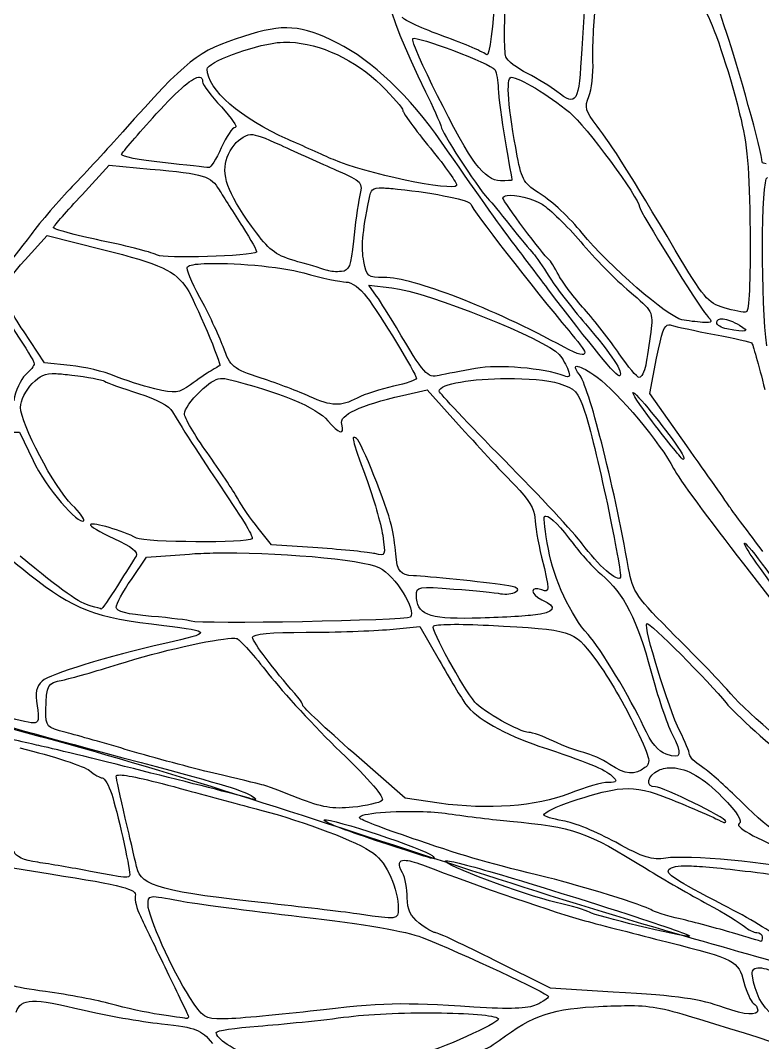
# Model space of a CAD drawing. Extents: x 2.7 to 60.3, y 1.1 to 57.9.
# Drawn here: x 12.94 to 25.3, y 29.24 to 46.27 of the extents above; entities that cross this region are included whole.
import ezdxf

# ---------------------------------------------------------------- set-up
doc = ezdxf.new("R2010")
doc.units = 0
doc.layers.get('0').update_dxf_attribs({"linetype": 'CONTINUOUS'})

msp = doc.modelspace()

# ---------------------------------------------------------------- linework, layer by layer
at = {"color": 7}
for points in [[(17.423364, 45.902783), (17.423364, 45.902783)], [(19.472231, 45.963968), (19.472231, 45.963968)], [(15.922405, 45.322353), (15.922405, 45.322353)], [(21.112096, 45.317944), (21.112096, 45.317944)], [(16.769622, 44.36379), (16.769622, 44.36379)], [(13.964488, 43.362783), (14.418689, 43.853916), (14.418689, 43.853916)], [(14.418689, 43.853916), (15.101094, 43.790526)], [(18.971727, 43.476885), (18.971727, 43.476885)], [(21.044297, 43.349554), (21.044297, 43.349554)], [(13.014744, 42.276338), (13.384609, 42.682032), (13.384609, 42.682032)], [(13.384609, 42.682032), (14.307344, 42.450522)], [(15.99737, 42.215153), (15.99737, 42.215153)], [(18.740768, 41.857965), (19.126068, 41.812215)], [(18.869201, 41.674962), (18.740768, 41.857965), (18.740768, 41.857965)], [(24.641528, 41.295174), (24.641528, 41.295174)], [(13.767704, 40.519063), (13.338307, 40.564263), (12.988285, 41.092879)], [(23.739188, 41.194853), (23.739188, 41.194853)], [(24.035191, 39.180714), (23.420035, 40.052185), (23.534136, 40.640882)], [(13.536194, 40.382362), (13.536194, 40.382362)], [(22.222244, 40.503078), (22.222244, 40.503078)], [(16.268568, 40.301333), (16.268568, 40.301333)], [(21.039887, 40.302437), (21.039887, 40.302437)], [(19.301354, 40.018561), (19.713112, 40.111714), (20.285825, 39.475613)], [(23.142773, 40.069824), (23.142773, 40.069824)], [(12.557235, 39.407812), (12.92214, 39.407812), (13.148689, 38.934319)], [(21.690321, 38.011035), (21.690321, 38.011035)], [(17.890794, 37.479661), (17.119093, 37.532578), (16.898056, 37.807084)], [(24.995959, 37.556282), (24.995959, 37.556282)], [(14.785799, 36.956007), (15.039357, 37.324219), (15.752079, 37.377686)], [(16.146749, 37.395325), (16.146749, 37.395325)], [(24.978871, 37.212874), (26.00799, 35.889957), (26.099492, 35.24283)], [(19.088585, 36.12257), (19.590742, 36.169975), (19.590742, 36.169975)], [(19.590742, 36.169975), (19.910447, 35.610492)], [(20.101719, 36.206354), (20.101719, 36.206354)], [(23.36822, 36.221238), (23.36822, 36.221238)], [(16.455981, 35.975397), (16.455981, 35.975397)], [(19.912101, 33.228139), (19.344349, 33.309168), (18.491619, 34.05827)], [(23.796515, 33.818491), (23.796515, 33.818491)], [(14.602795, 33.697223), (14.602795, 33.697223)], [(19.581371, 33.089232), (19.581371, 33.089232)], [(18.000486, 32.948674), (18.000486, 32.948674)], [(12.526367, 32.192956), (13.43477, 32.049641)], [(19.338837, 32.276742), (19.338837, 32.276742)], [(20.019037, 32.265716), (20.019037, 32.265716)], [(24.074327, 32.183586), (24.074327, 32.183586)], [(15.131962, 31.669301), (15.131962, 31.669301)], [(22.810391, 30.081801), (21.768594, 30.144091), (20.840898, 30.608764)], [(25.217548, 30.484741), (25.217548, 30.484741)], [(23.095369, 29.856354), (23.095369, 29.856354)], [(19.950686, 29.733435), (19.950686, 29.733435)]]:
    msp.add_lwpolyline(points, dxfattribs=at)
for points in [[(20.870113, 48.083942), (20.947765, 47.881585), (20.791999, 45.604348), (20.706402, 45.690565)], [(19.128273, 47.861802), (18.861213, 47.064195), (18.9651, 46.547409), (19.687205, 45.078716)], [(21.020595, 45.661902), (20.994628, 45.729582), (20.995494, 46.276992), (21.022799, 46.877883)], [(22.378238, 46.98537), (22.353419, 46.797834), (22.312353, 46.260829), (22.286736, 45.791989)], [(24.700508, 46.047753), (24.57934, 46.386631), (24.505166, 46.710516), (24.535694, 46.76764)], [(22.473598, 45.583629), (22.464844, 45.792003), (22.485367, 46.246429), (22.519349, 46.594007)], [(19.989822, 45.999246), (19.6386, 46.126074), (19.327317, 46.268834), (19.298047, 46.316194)], [(24.337257, 46.433052), (24.479194, 46.207269), (24.718362, 45.49489), (24.915482, 44.712158)], [(18.219319, 45.889003), (17.608994, 46.194336), (17.325535, 46.214369), (16.653867, 45.999797)], [(16.653867, 45.999797), (15.887334, 45.754919), (15.726807, 45.628138), (14.64138, 44.40899)], [(19.472231, 45.963968), (19.526056, 46.017793), (20.774452, 45.545657), (20.836489, 45.44803)], [(20.706402, 45.690565), (20.663729, 45.733548), (20.341044, 45.872417), (19.989822, 45.999246)], [(25.291962, 43.905179), (25.291962, 44.047016), (24.872388, 45.56704), (24.700508, 46.047753)], [(16.048082, 45.455747), (16.048082, 45.565613), (16.791284, 45.845752), (17.215556, 45.895617)], [(17.215556, 45.895617), (17.282367, 45.90347), (17.351957, 45.905623), (17.423364, 45.902783)], [(17.423364, 45.902783), (17.92321, 45.8829), (18.516889, 45.608684), (18.94582, 45.186203)], [(19.951788, 44.239215), (19.425805, 44.998323), (18.7905, 45.603252), (18.219319, 45.889003)], [(20.515681, 43.882028), (20.28237, 44.176607), (19.415191, 45.906927), (19.472231, 45.963968)], [(21.380538, 45.380231), (21.208561, 45.467533), (21.046568, 45.594222), (21.020595, 45.661902)], [(22.286736, 45.791989), (22.236925, 44.880345), (22.203799, 44.822703), (21.873876, 45.08037)], [(22.405247, 44.998239), (22.451726, 45.111555), (22.482353, 45.375256), (22.473598, 45.583629)], [(15.200864, 44.707748), (15.578855, 45.123729), (15.823536, 45.331567), (15.922405, 45.322353)], [(15.922405, 45.322353), (15.955361, 45.319282), (15.972014, 45.29243), (15.972014, 45.240773)], [(17.395252, 44.282761), (16.603414, 44.632846), (16.048082, 45.116276), (16.048082, 45.455747)], [(20.836489, 45.44803), (20.868658, 45.397404), (20.895894, 45.253901), (20.896571, 45.128877)], [(21.21352, 44.002193), (21.061377, 44.789061), (21.020665, 45.317944), (21.112096, 45.317944)], [(21.112096, 45.317944), (21.243183, 45.317944), (21.727879, 45.027485), (22.08444, 44.735309)], [(21.873876, 45.08037), (21.774488, 45.157991), (21.552516, 45.292929), (21.380538, 45.380231)], [(15.972014, 45.240773), (15.972014, 45.198167), (16.113098, 45.01066), (16.285104, 44.824055)], [(18.94582, 45.186203), (19.143941, 44.991061), (19.306315, 44.801725), (19.306315, 44.765626)], [(20.896571, 45.128877), (20.897267, 45.003853), (20.948826, 44.611641), (21.011224, 44.257405)], [(19.687205, 45.078716), (19.803135, 44.842926), (19.922794, 44.570538), (19.953442, 44.472931)], [(22.543051, 44.506004), (22.347582, 44.757724), (22.330997, 44.81721), (22.405247, 44.998239)], [(16.285104, 44.824055), (16.457111, 44.63745), (16.561096, 44.484506), (16.516063, 44.484506)], [(14.623741, 44.034163), (14.63613, 44.069107), (14.895893, 44.372129), (15.200864, 44.707748)], [(19.306315, 44.765626), (19.306315, 44.729527), (19.513289, 44.446665), (19.76658, 44.136689)], [(22.08444, 44.735309), (22.345868, 44.521089), (23.246402, 43.301882), (23.246402, 43.162141)], [(24.915482, 44.712158), (25.046699, 44.191113), (25.080125, 43.815804), (25.090217, 42.748178)], [(16.516063, 44.484506), (16.471031, 44.484506), (16.365856, 44.331391), (16.282899, 44.143855)], [(19.953442, 44.472931), (20.001202, 44.320823), (20.620402, 43.383029), (20.74609, 43.272384)], [(23.843919, 42.438946), (23.081609, 43.724605), (22.790921, 44.186801), (22.543051, 44.506004)], [(14.64138, 44.40899), (14.400207, 44.138104), (14.022515, 43.728695), (13.802431, 43.499484)], [(16.364479, 43.934944), (16.401034, 44.070171), (16.510179, 44.232542), (16.607014, 44.29599)], [(16.607014, 44.29599), (16.668084, 44.336005), (16.713398, 44.360309), (16.769622, 44.36379)], [(16.769622, 44.36379), (16.863329, 44.369591), (16.987609, 44.318254), (17.267921, 44.190708)], [(18.150417, 43.94652), (17.973564, 44.025875), (17.633563, 44.177399), (17.395252, 44.282761)], [(16.282899, 44.143855), (16.199943, 43.956319), (16.104832, 43.807691), (16.071232, 43.813677)], [(17.267921, 44.190708), (17.534604, 44.069364), (17.952997, 43.881546), (18.197821, 43.772887)], [(19.76658, 44.136689), (20.01987, 43.826713), (20.216253, 43.547842), (20.202591, 43.517123)], [(21.157296, 42.542575), (20.930748, 42.841952), (20.49123, 43.460685), (19.951788, 44.239215)], [(21.011224, 44.257405), (21.073623, 43.90317), (21.124717, 43.608868), (21.124774, 43.603664)], [(15.305595, 43.897462), (14.918133, 43.937658), (14.611352, 43.999219), (14.623741, 44.034163)], [(16.867188, 42.729988), (16.423136, 43.324778), (16.287444, 43.649964), (16.364479, 43.934944)], [(20.202591, 43.517123), (20.153932, 43.407705), (18.650127, 43.722298), (18.150417, 43.94652)], [(21.609844, 43.367193), (21.328881, 43.539454), (21.291318, 43.599825), (21.21352, 44.002193)], [(15.101094, 43.790526), (16.022932, 43.704793), (16.102356, 43.680637), (16.249826, 43.441607)], [(16.071232, 43.813677), (16.037633, 43.819665), (15.693056, 43.857266), (15.305595, 43.897462)], [(18.197821, 43.772887), (18.635902, 43.578456), (18.642235, 43.571385), (18.58753, 43.329159)], [(20.934054, 43.594293), (20.803967, 43.594293), (20.671149, 43.685735), (20.515681, 43.882028)], [(25.360312, 43.87872), (25.322826, 43.87872), (25.291962, 43.890551), (25.291962, 43.905179)], [(21.124774, 43.603664), (21.124831, 43.59846), (21.038864, 43.594293), (20.934054, 43.594293)], [(25.366927, 40.847588), (25.268055, 41.510407), (25.276587, 43.651069), (25.377951, 43.651069)], [(13.802431, 43.499484), (13.582347, 43.270274), (13.273103, 42.910142), (13.115065, 42.69912)], [(16.249826, 43.441607), (16.320124, 43.327664), (16.494067, 43.05304), (16.63678, 42.831412)], [(18.74628, 43.291125), (18.77669, 43.444501), (18.789452, 43.484483), (18.971727, 43.476885)], [(18.971727, 43.476885), (19.032486, 43.474352), (19.112123, 43.466626), (19.217569, 43.455938)], [(19.217569, 43.455938), (19.868158, 43.389996), (20.442921, 43.268893), (20.442921, 43.19797)], [(13.488789, 42.819285), (13.500355, 42.847959), (13.71444, 43.092629), (13.964488, 43.362783)], [(18.58753, 43.329159), (18.556958, 43.193789), (18.510066, 42.861416), (18.483351, 42.59053)], [(18.656984, 42.249328), (18.611537, 42.49158), (18.629543, 42.702348), (18.74628, 43.291125)], [(20.74609, 43.272384), (20.76976, 43.251546), (20.924211, 43.063982), (21.089496, 42.855665)], [(20.97319, 43.304354), (20.97319, 43.329228), (21.000229, 43.343899), (21.044297, 43.349554)], [(21.735521, 42.287362), (21.653307, 42.349919), (20.97319, 43.257247), (20.97319, 43.304354)], [(21.044297, 43.349554), (21.176499, 43.366518), (21.461588, 43.303848), (21.625278, 43.204033)], [(22.294453, 42.722271), (22.088583, 42.972468), (21.780579, 43.262513), (21.609844, 43.367193)], [(20.442921, 43.19797), (20.442921, 43.137992), (21.495557, 41.781461), (22.07066, 41.100044)], [(21.625278, 43.204033), (21.754628, 43.125156), (22.044212, 42.842966), (22.269097, 42.57675)], [(23.246402, 43.162141), (23.246402, 43.100589), (24.239391, 41.498215), (24.363715, 41.359115)], [(14.289705, 42.597145), (13.837637, 42.690797), (13.477224, 42.79061), (13.488789, 42.819285)], [(16.63678, 42.831412), (16.779493, 42.609784), (16.884472, 42.418098), (16.869944, 42.405322)], [(21.089496, 42.855665), (21.254782, 42.647348), (21.428989, 42.434868), (21.477001, 42.383825)], [(25.090217, 42.748178), (25.098035, 41.921106), (25.074315, 41.421262), (25.026827, 41.409276)], [(13.115065, 42.69912), (12.778246, 42.249377), (12.229338, 41.603198), (11.673637, 41.001377)], [(15.219605, 42.355162), (15.160012, 42.394378), (14.741774, 42.503493), (14.289705, 42.597145)], [(17.560065, 42.246572), (17.205896, 42.346357), (17.097056, 42.422089), (16.867188, 42.729988)], [(18.483351, 42.59053), (18.442046, 42.17173), (18.412122, 42.095624), (18.28326, 42.083412)], [(22.269097, 42.57675), (22.493981, 42.310534), (22.857895, 41.940441), (23.07773, 41.754337)], [(23.953611, 41.279189), (23.724115, 41.32394), (22.742708, 42.177503), (22.294453, 42.722271)], [(14.307344, 42.450522), (15.282787, 42.205653), (15.515941, 42.097183), (15.713494, 41.795678)], [(16.869944, 42.405322), (16.793961, 42.338507), (15.313343, 42.293475), (15.219605, 42.355162)], [(21.722843, 41.794576), (21.534075, 42.044624), (21.279427, 42.381182), (21.157296, 42.542575)], [(24.655859, 41.47928), (24.387176, 41.560091), (24.313905, 41.646301), (23.843919, 42.438946)], [(12.641571, 41.746069), (12.643463, 41.814555), (12.811418, 42.053131), (13.014744, 42.276338)], [(15.99737, 42.215153), (16.433372, 42.236419), (17.259923, 42.16992), (17.65763, 42.05971)], [(18.056159, 42.098295), (18.014484, 42.114492), (17.791153, 42.181464), (17.560065, 42.246572)], [(18.993225, 41.984194), (18.725921, 41.984194), (18.703421, 42.001794), (18.656984, 42.249328)], [(21.477001, 42.383825), (21.525012, 42.33278), (21.642807, 42.162525), (21.738828, 42.00514)], [(21.904193, 42.022227), (21.838935, 42.147252), (21.762905, 42.266525), (21.735521, 42.287362)], [(15.927365, 41.651811), (15.787696, 41.906515), (15.695163, 42.136739), (15.721762, 42.163338)], [(15.721762, 42.163338), (15.749931, 42.191508), (15.852036, 42.208064), (15.99737, 42.215153)], [(17.65763, 42.05971), (17.958406, 41.976361), (18.275315, 41.908677), (18.362083, 41.908677)], [(18.28326, 42.083412), (18.19991, 42.075513), (18.097834, 42.082099), (18.056159, 42.098295)], [(18.362083, 41.908677), (18.451735, 41.908677), (18.599614, 41.802228), (18.704388, 41.662284)], [(21.996246, 40.820578), (20.785969, 41.478261), (19.480099, 41.984194), (18.993225, 41.984194)], [(21.738828, 42.00514), (21.834849, 41.847754), (22.109376, 41.489922), (22.348472, 41.210287)], [(22.331936, 41.453924), (22.162058, 41.64146), (21.969449, 41.897203), (21.904193, 42.022227)], [(12.988285, 41.092879), (12.795732, 41.383634), (12.63968, 41.677584), (12.641571, 41.746069)], [(15.713494, 41.795678), (15.83722, 41.606848), (16.295025, 40.528295), (16.257543, 40.514102)], [(19.126068, 41.812215), (19.726775, 41.74107), (21.691877, 40.956392), (21.910256, 40.700413)], [(22.91898, 40.343226), (22.883475, 40.307723), (22.428297, 40.860108), (21.722843, 41.794576)], [(23.07773, 41.754337), (23.471824, 41.420708), (23.476971, 41.410882), (23.434917, 41.074688)], [(12.487782, 41.566924), (12.570212, 41.51598), (13.168533, 40.620169), (13.168533, 40.547727)], [(16.313216, 40.831602), (16.240696, 41.027823), (16.067036, 41.397106), (15.927365, 41.651811)], [(18.704388, 41.662284), (18.927307, 41.36454), (19.530535, 40.375343), (19.532313, 40.304641)], [(19.198828, 41.150756), (19.088226, 41.338293), (18.93995, 41.57424), (18.869201, 41.674962)], [(22.909609, 40.714745), (22.761629, 40.933537), (22.501814, 41.266388), (22.331936, 41.453924)], [(25.026827, 41.409276), (24.985153, 41.398759), (24.818269, 41.430433), (24.655859, 41.47928)], [(22.348472, 41.210287), (22.799786, 40.682465), (22.981754, 40.406004), (22.91898, 40.343226)], [(24.299774, 41.236746), (24.199547, 41.242421), (24.043878, 41.261587), (23.953611, 41.279189)], [(24.363715, 41.359115), (24.473198, 41.236605), (24.468115, 41.227212), (24.299774, 41.236746)], [(24.534592, 41.231785), (24.534592, 41.282128), (24.574308, 41.302832), (24.641528, 41.295174)], [(24.704917, 41.128156), (24.611149, 41.146217), (24.534592, 41.193008), (24.534592, 41.231785)], [(24.641528, 41.295174), (24.708748, 41.287517), (24.803296, 41.251661), (24.913277, 41.18879)], [(19.912101, 40.352046), (19.711155, 40.308141), (19.665715, 40.359104), (19.198828, 41.150756)], [(22.07066, 41.100044), (22.217323, 40.92627), (22.336897, 40.764281), (22.336897, 40.740101)], [(23.434917, 41.074688), (23.41146, 40.887152), (23.373702, 40.640283), (23.351133, 40.525678)], [(23.534136, 40.640882), (23.617693, 41.071391), (23.658336, 41.193732), (23.739188, 41.194853)], [(23.739188, 41.194853), (23.750739, 41.195013), (23.763252, 41.193049), (23.776671, 41.18879)], [(23.776671, 41.18879), (23.847316, 41.166368), (24.172682, 41.096393), (24.499314, 41.033898)], [(24.499314, 41.033898), (24.825946, 40.971403), (25.104104, 40.909217), (25.117778, 40.895543)], [(24.913277, 41.18879), (25.100082, 41.082003), (25.038798, 41.063848), (24.704917, 41.128156)], [(25.117778, 40.895543), (25.131451, 40.881869), (25.229786, 40.533251), (25.336059, 40.120536)], [(16.947665, 40.307949), (16.464774, 40.468508), (16.439958, 40.488672), (16.313216, 40.831602)], [(21.910256, 40.700413), (21.965596, 40.635545), (22.033645, 40.518913), (22.061289, 40.441341)], [(22.336897, 40.740101), (22.336897, 40.66674), (22.234947, 40.690864), (21.996246, 40.820578)], [(23.244197, 40.317318), (23.208061, 40.317318), (23.057589, 40.495953), (22.909609, 40.714745)], [(13.168533, 40.547727), (13.168533, 40.51726), (13.102774, 40.432993), (13.022461, 40.360312)], [(14.497513, 40.347084), (14.332406, 40.417064), (14.003908, 40.494374), (13.767704, 40.519063)], [(21.992938, 40.345981), (21.656819, 40.474961), (20.902764, 40.537177), (20.516232, 40.4678)], [(23.351133, 40.525678), (23.328562, 40.41107), (23.280333, 40.317318), (23.244197, 40.317318)], [(13.022461, 40.360312), (12.942148, 40.287629), (12.854279, 40.094789), (12.82678, 39.93202)], [(13.136563, 40.215896), (13.272957, 40.352291), (13.332111, 40.391808), (13.536194, 40.382362)], [(13.536194, 40.382362), (13.604221, 40.379213), (13.688517, 40.370924), (13.796918, 40.358658)], [(13.796918, 40.358658), (14.052803, 40.329711), (14.297293, 40.283353), (14.340417, 40.255582)], [(16.112574, 40.430868), (16.043935, 40.389195), (15.89027, 40.284578), (15.771371, 40.198257)], [(16.257543, 40.514102), (16.246365, 40.50987), (16.181212, 40.472544), (16.112574, 40.430868)], [(20.516232, 40.4678), (20.288186, 40.426869), (20.016288, 40.374821), (19.912101, 40.352046)], [(22.061289, 40.441341), (22.099499, 40.334119), (22.08313, 40.311372), (21.992938, 40.345981)], [(22.242088, 40.375747), (22.163894, 40.47205), (22.164596, 40.51327), (22.222244, 40.503078)], [(22.222244, 40.503078), (22.279892, 40.492886), (22.394637, 40.431387), (22.545256, 40.32228)], [(23.067257, 37.134602), (22.81035, 38.581384), (22.404145, 40.176156), (22.242088, 40.375747)], [(12.941432, 39.820675), (12.941432, 39.934803), (13.025353, 40.104687), (13.136563, 40.215896)], [(14.340417, 40.255582), (14.38354, 40.227812), (14.637197, 40.136278), (14.903759, 40.052185)], [(15.17661, 40.130456), (14.968237, 40.179614), (14.66262, 40.277105), (14.497513, 40.347084)], [(15.771371, 40.198257), (15.57498, 40.055676), (15.520794, 40.049261), (15.17661, 40.130456)], [(15.929019, 40.084705), (16.074103, 40.225328), (16.172987, 40.290778), (16.268568, 40.301333)], [(16.268568, 40.301333), (16.300428, 40.304853), (16.332353, 40.302061), (16.36503, 40.294168)], [(16.36503, 40.294168), (17.23038, 40.085123), (17.880805, 39.818234), (18.058915, 39.598535)], [(17.75299, 40.003676), (17.586292, 40.079326), (17.22397, 40.21608), (16.947665, 40.307949)], [(19.532313, 40.304641), (19.533008, 40.276839), (19.361328, 40.216935), (19.150872, 40.171799)], [(19.912101, 40.092424), (19.912101, 40.216794), (20.480417, 40.298971), (21.039887, 40.302437)], [(21.039887, 40.302437), (21.375569, 40.304514), (21.707756, 40.278391), (21.913012, 40.216447)], [(21.913012, 40.216447), (22.175778, 40.137148), (22.223792, 40.083805), (22.339653, 39.742951)], [(22.545256, 40.32228), (22.88799, 40.074003), (23.608805, 39.211143), (23.815807, 38.801477)], [(14.903759, 40.052185), (15.198927, 39.959063), (15.420203, 39.840377), (15.469857, 39.748466)], [(15.669397, 39.714842), (15.669397, 39.77964), (15.786016, 39.946103), (15.929019, 40.084705)], [(18.289323, 39.540657), (18.241621, 39.691612), (18.596336, 39.858992), (19.301354, 40.018561)], [(19.150872, 40.171799), (18.940417, 40.126666), (18.669266, 40.038624), (18.548394, 39.976117)], [(20.991931, 38.945343), (20.398067, 39.546225), (19.912101, 40.062156), (19.912101, 40.092424)], [(23.467439, 39.578139), (23.239591, 39.878979), (23.107875, 40.08017), (23.142773, 40.069824)], [(23.142773, 40.069824), (23.147759, 40.068345), (23.156146, 40.062602), (23.168129, 40.052185)], [(23.168129, 40.052185), (23.322422, 39.918042), (23.803297, 39.30503), (23.956367, 39.047869)], [(18.548394, 39.976117), (18.265722, 39.829954), (18.124428, 39.835119), (17.75299, 40.003676)], [(13.795816, 38.197897), (13.504539, 38.482676), (12.941432, 39.55238), (12.941432, 39.820675)], [(15.469857, 39.748466), (15.546524, 39.606556), (15.974, 38.942555), (16.270221, 38.505474)], [(16.04753, 39.066611), (15.839527, 39.358291), (15.669397, 39.650041), (15.669397, 39.714842)], [(22.339653, 39.742951), (22.411437, 39.531764), (22.57928, 38.841381), (22.712826, 38.208921)], [(18.058915, 39.598535), (18.237988, 39.377648), (18.349721, 39.34953), (18.289323, 39.540657)], [(23.976762, 38.953062), (23.956854, 38.953062), (23.727836, 39.234324), (23.467439, 39.578139)], [(18.537921, 39.300878), (18.441401, 39.360531), (18.451635, 39.317732), (18.695569, 38.64934)], [(20.285825, 39.475613), (20.600705, 39.125793), (21.003485, 38.693352), (21.180998, 38.514294)], [(19.116697, 37.854489), (19.036888, 38.195041), (18.61287, 39.254557), (18.537921, 39.300878)], [(24.762795, 38.144981), (24.700899, 38.23517), (24.373596, 38.701455), (24.035191, 39.180714)], [(16.551341, 38.309242), (16.482022, 38.434267), (16.255533, 38.774934), (16.04753, 39.066611)], [(23.956367, 39.047869), (23.987378, 38.995773), (23.99667, 38.953062), (23.976762, 38.953062)], [(13.148689, 38.934319), (13.356708, 38.498884), (13.906287, 37.846999), (13.9926, 37.933314)], [(22.292799, 37.550217), (22.171212, 37.716356), (21.585796, 38.344458), (20.991931, 38.945343)], [(18.695569, 38.64934), (18.818288, 38.313078), (18.942414, 37.880928), (18.971176, 37.689124)], [(23.815807, 38.801477), (23.889511, 38.655619), (24.412916, 37.940731), (24.978871, 37.212874)], [(16.270221, 38.505474), (16.677655, 37.904301), (16.824725, 37.658788), (16.79553, 37.629592)], [(21.180998, 38.514294), (21.397435, 38.295972), (21.504409, 38.120845), (21.506215, 37.983473)], [(16.898056, 37.807084), (16.776647, 37.958195), (16.620661, 38.184218), (16.551341, 38.309242)], [(13.9926, 37.933314), (14.012802, 37.953513), (13.924048, 38.072526), (13.795816, 38.197897)], [(22.712826, 38.208921), (22.846372, 37.576461), (22.944455, 37.027937), (22.930556, 36.989631)], [(25.303537, 37.422336), (25.068198, 37.729665), (24.824691, 38.054791), (24.762795, 38.144981)], [(21.506215, 37.983473), (21.5077, 37.870807), (21.558286, 37.574268), (21.618663, 37.324219)], [(21.73056, 37.460369), (21.678787, 37.743548), (21.649409, 37.987766), (21.664965, 38.003316)], [(21.664965, 38.003316), (21.671137, 38.009489), (21.679715, 38.012065), (21.690321, 38.011035)], [(21.690321, 38.011035), (21.764563, 38.00381), (21.941905, 37.825226), (22.142318, 37.55132)], [(14.105048, 37.869371), (14.084662, 37.848986), (14.260401, 37.744301), (14.495308, 37.636758)], [(14.873442, 37.643373), (14.638212, 37.765928), (14.146291, 37.910615), (14.105048, 37.869371)], [(19.188906, 37.379893), (19.178473, 37.516057), (19.145996, 37.729465), (19.116697, 37.854489)], [(12.285486, 37.714479), (12.375191, 37.621162), (12.738781, 37.314875), (13.093016, 37.033731)], [(14.495308, 37.636758), (14.793209, 37.500374), (14.905094, 37.411843), (14.864622, 37.344615)], [(16.79553, 37.629592), (16.723077, 37.557134), (15.015418, 37.569402), (14.873442, 37.643373)], [(18.971176, 37.689124), (19.022037, 37.349958), (19.018495, 37.341691), (18.842743, 37.383751)], [(18.842743, 37.383751), (18.743353, 37.407534), (18.315138, 37.450674), (17.890794, 37.479661)], [(22.390916, 36.03603), (22.107723, 36.343867), (21.822078, 36.959819), (21.73056, 37.460369)], [(22.142318, 37.55132), (22.264289, 37.38462), (22.477275, 37.151956), (22.615812, 37.034281)], [(22.930556, 36.989631), (22.895259, 36.892363), (22.55651, 37.189878), (22.292799, 37.550217)], [(25.261645, 37.135153), (25.07576, 37.393891), (24.988896, 37.538934), (24.995959, 37.556282)], [(24.995959, 37.556282), (25.003022, 37.573627), (25.10355, 37.463197), (25.291962, 37.21067)], [(14.117726, 36.508422), (13.925001, 36.55728), (13.640252, 36.758045), (12.93592, 37.341308)], [(14.864622, 37.344615), (14.832708, 37.291603), (14.69283, 37.069519), (14.553737, 36.850726)], [(15.752079, 37.377686), (15.870662, 37.386607), (16.003874, 37.39252), (16.146749, 37.395325)], [(16.146749, 37.395325), (17.146878, 37.414965), (18.623644, 37.293448), (18.917708, 37.150034)], [(19.482704, 37.015539), (19.262567, 37.023125), (19.211343, 37.087088), (19.188906, 37.379893)], [(21.618663, 37.324219), (21.755806, 36.756207), (21.756049, 36.730079), (21.619766, 36.782375)], [(18.917708, 37.150034), (19.176425, 37.023861), (19.542771, 36.436746), (19.431992, 36.325968)], [(23.845022, 36.012326), (23.198518, 36.655886), (23.136255, 36.746036), (23.067257, 37.134602)], [(25.59513, 36.780171), (25.59513, 36.700765), (25.502913, 36.799325), (25.261645, 37.135153)], [(25.291962, 37.21067), (25.458661, 36.987243), (25.59513, 36.793492), (25.59513, 36.780171)], [(13.093016, 37.033731), (13.827493, 36.450798), (14.160696, 36.324673), (15.328194, 36.186511)], [(14.532791, 36.489129), (14.532791, 36.543536), (14.646447, 36.753501), (14.785799, 36.956007)], [(21.001853, 36.858993), (20.654104, 36.910876), (19.716495, 37.007495), (19.482704, 37.015539)], [(22.615812, 37.034281), (22.987023, 36.718974), (23.213024, 36.278639), (23.437122, 35.434103)], [(14.553737, 36.850726), (14.414643, 36.631934), (14.293331, 36.456741), (14.284193, 36.461567)], [(19.533416, 36.690873), (19.533416, 36.833734), (19.568388, 36.839686), (20.158494, 36.795052)], [(20.158494, 36.795052), (20.50231, 36.769048), (20.852012, 36.733573), (20.935708, 36.716781)], [(21.192023, 36.750955), (21.263935, 36.7954), (21.205173, 36.828657), (21.001853, 36.858993)], [(21.619766, 36.782375), (21.42489, 36.857155), (21.424895, 36.705797), (21.619766, 36.61701)], [(20.458906, 36.307779), (19.730396, 36.293038), (19.533416, 36.374589), (19.533416, 36.690873)], [(20.935708, 36.716781), (21.019403, 36.69998), (21.134816, 36.715601), (21.192023, 36.750955)], [(21.619766, 36.61701), (21.898057, 36.49021), (21.847113, 36.401256), (21.472591, 36.359042)], [(14.284193, 36.461567), (14.275054, 36.466402), (14.200017, 36.487566), (14.117726, 36.508422)], [(15.119835, 36.339749), (14.712757, 36.374372), (14.532791, 36.420558), (14.532791, 36.489129)], [(15.782947, 36.25872), (15.741272, 36.275834), (15.442814, 36.312289), (15.119835, 36.339749)], [(19.431992, 36.325968), (19.374807, 36.268773), (15.913782, 36.204985), (15.782947, 36.25872)], [(21.472591, 36.359042), (21.288934, 36.338341), (20.832869, 36.315342), (20.458906, 36.307779)], [(15.328194, 36.186511), (16.138587, 36.090606), (16.139953, 36.067365), (15.345833, 35.888303)], [(17.696215, 36.074615), (18.185893, 36.074912), (18.812362, 36.096493), (19.088585, 36.12257)], [(20.506862, 34.912102), (20.300183, 35.158748), (19.777291, 36.113757), (19.815087, 36.175487)], [(19.815087, 36.175487), (19.825822, 36.193027), (19.934859, 36.203554), (20.101719, 36.206354)], [(20.101719, 36.206354), (20.268579, 36.209156), (20.493185, 36.2042), (20.735616, 36.190922)], [(20.735616, 36.190922), (22.155394, 36.113133), (22.130669, 36.121032), (22.501159, 35.640809)], [(23.919987, 34.429787), (23.730289, 34.807313), (23.312017, 36.165036), (23.36822, 36.221238)], [(23.36822, 36.221238), (23.404192, 36.25721), (24.415956, 35.24414), (24.690586, 34.897218)], [(14.570273, 35.543242), (15.274288, 35.764368), (16.157468, 35.963217), (16.455981, 35.975397)], [(16.455981, 35.975397), (16.498626, 35.977136), (16.52926, 35.97514), (16.545829, 35.968782)], [(16.545829, 35.968782), (16.59734, 35.949015), (16.833775, 35.683438), (17.071137, 35.37843)], [(16.805451, 35.991933), (16.805451, 36.046021), (17.108681, 36.074333), (17.696215, 36.074615)], [(17.506597, 35.056521), (17.170468, 35.430858), (16.805451, 35.917618), (16.805451, 35.991933)], [(23.317509, 34.504201), (23.107452, 34.965479), (22.591804, 35.817663), (22.390916, 36.03603)], [(24.768859, 35.051007), (24.624495, 35.217704), (24.208782, 35.650221), (23.845022, 36.012326)], [(15.345833, 35.888303), (14.382428, 35.671069), (13.433804, 35.379688), (13.301927, 35.261019)], [(19.910447, 35.610492), (20.086318, 35.302797), (20.286438, 34.970909), (20.355278, 34.872964)], [(22.501159, 35.640809), (22.680018, 35.408974), (22.969314, 34.925294), (23.143876, 34.56649)], [(13.642027, 35.278658), (13.77747, 35.306353), (14.195201, 35.425434), (14.570273, 35.543242)], [(23.437122, 35.434103), (23.547064, 35.019779), (23.704592, 34.548609), (23.787144, 34.386794)], [(10.966428, 35.246688), (11.291345, 34.903187), (11.616139, 34.794139), (14.94951, 33.903928)], [(13.301927, 35.261019), (13.201208, 35.170389), (13.181327, 35.073703), (13.21704, 34.850366)], [(13.364215, 34.771542), (13.373625, 35.210527), (13.381541, 35.2254), (13.642027, 35.278658)], [(17.071137, 35.37843), (17.308499, 35.073423), (17.846807, 34.491033), (18.267826, 34.084728)], [(17.63944, 34.858082), (17.63944, 34.885847), (17.579528, 34.9753), (17.506597, 35.056521)], [(21.403138, 34.406637), (21.259651, 34.406637), (20.635401, 34.758706), (20.506862, 34.912102)], [(26.141936, 33.876369), (26.043541, 33.876367), (25.049908, 34.726474), (24.768859, 35.051007)], [(13.159162, 34.563733), (12.969571, 34.572789), (12.260145, 34.781806), (12.049566, 34.890603)], [(13.21704, 34.850366), (13.252438, 34.629), (13.238275, 34.559951), (13.159162, 34.563733)], [(13.698802, 34.403882), (13.370413, 34.488631), (13.35844, 34.502302), (13.364215, 34.771542)], [(18.491619, 34.05827), (18.022778, 34.470399), (17.63944, 34.830312), (17.63944, 34.858082)], [(20.355278, 34.872964), (20.510973, 34.651442), (21.018385, 34.362811), (21.573463, 34.179535)], [(24.690586, 34.897218), (24.827077, 34.724794), (25.450641, 34.165503), (25.858611, 33.849358)], [(23.143876, 34.56649), (23.429223, 33.979973), (23.449216, 33.904747), (23.339557, 33.819592)], [(13.245703, 34.187254), (13.058787, 34.225964), (12.666575, 34.32234), (12.374232, 34.401675)], [(14.759891, 34.102367), (14.363982, 34.219673), (13.886338, 34.355487), (13.698802, 34.403882)], [(21.813793, 34.260564), (21.647321, 34.340995), (21.462414, 34.406637), (21.403138, 34.406637)], [(23.693989, 34.041732), (23.558716, 34.087692), (23.441455, 34.232017), (23.317509, 34.504201)], [(24.07984, 34.040631), (24.07984, 34.079527), (24.007974, 34.254683), (23.919987, 34.429787)], [(22.323116, 34.069294), (22.209482, 34.094251), (21.980265, 34.180134), (21.813793, 34.260564)], [(23.787144, 34.386794), (23.969997, 34.028374), (23.950154, 33.954697), (23.693989, 34.041732)], [(12.930959, 34.150323), (13.488019, 34.009855), (14.008454, 33.839793), (14.087409, 33.772187)], [(16.729935, 33.31468), (16.343651, 33.425565), (13.573678, 34.119329), (13.245703, 34.187254)], [(16.161632, 33.726436), (15.786559, 33.815917), (15.155801, 33.985065), (14.759891, 34.102367)], [(18.267826, 34.084728), (18.75913, 33.610598), (19.007587, 33.320225), (18.960703, 33.27334)], [(21.573463, 34.179535), (22.375343, 33.914771), (22.678298, 33.790732), (22.788893, 33.682342)], [(22.755269, 33.874716), (22.63106, 33.956588), (22.43675, 34.044345), (22.323116, 34.069294)], [(14.94951, 33.903928), (16.347866, 33.530489), (16.676398, 33.430408), (16.805451, 33.340034)], [(24.280482, 33.838334), (24.17023, 33.910575), (24.07984, 34.001735), (24.07984, 34.040631)], [(14.087409, 33.772187), (14.166365, 33.704584), (14.262211, 33.649268), (14.300178, 33.649268)], [(16.957035, 33.535716), (16.894523, 33.551249), (16.536704, 33.636958), (16.161632, 33.726436)], [(23.339557, 33.819592), (23.169451, 33.687498), (23.017612, 33.701792), (22.755269, 33.874716)], [(23.51319, 33.497684), (23.337298, 33.497684), (23.37556, 33.690546), (23.568312, 33.776048)], [(23.568312, 33.776048), (23.639402, 33.807581), (23.715863, 33.821743), (23.796515, 33.818491)], [(23.796515, 33.818491), (24.038469, 33.808732), (24.320534, 33.643804), (24.625542, 33.330665)], [(24.836107, 33.356019), (24.640639, 33.549042), (24.390734, 33.766094), (24.280482, 33.838334)], [(14.300178, 33.649268), (14.338144, 33.649268), (14.409623, 33.526911), (14.458928, 33.377519)], [(14.532791, 33.676827), (14.532791, 33.692135), (14.555713, 33.698874), (14.602795, 33.697223)], [(14.685477, 32.977887), (14.601243, 33.337819), (14.532791, 33.652302), (14.532791, 33.676827)], [(14.602795, 33.697223), (14.744041, 33.692267), (15.101845, 33.610254), (15.706879, 33.444767)], [(22.726055, 33.573201), (22.630464, 33.573201), (22.342147, 33.491579), (22.084991, 33.391297)], [(22.788893, 33.682342), (22.885943, 33.587227), (22.878079, 33.573201), (22.726055, 33.573201)], [(14.458928, 33.377519), (14.544136, 33.119334), (14.759891, 32.159933), (14.759891, 32.039168)], [(15.706879, 33.444767), (16.081952, 33.342176), (16.62783, 33.19539), (16.919553, 33.118998)], [(17.563372, 33.313026), (17.292487, 33.420098), (17.019547, 33.520194), (16.957035, 33.535716)], [(22.084991, 33.391297), (21.525914, 33.173272), (20.723079, 33.112778), (19.912101, 33.228139)], [(21.655043, 33.035215), (21.655043, 33.116179), (22.503777, 33.41039), (22.875985, 33.458548)], [(22.875985, 33.458548), (23.133259, 33.491836), (23.332622, 33.461943), (23.633355, 33.345549)], [(24.686176, 32.923869), (24.686176, 32.98775), (23.643755, 33.497684), (23.51319, 33.497684)], [(16.805451, 33.340034), (16.891826, 33.27956), (16.873893, 33.273357), (16.729935, 33.31468)], [(18.471775, 33.159237), (18.137993, 33.126316), (17.958811, 33.156723), (17.563372, 33.313026)], [(18.960703, 33.27334), (18.920526, 33.233162), (18.700425, 33.181787), (18.471775, 33.159237)], [(23.633355, 33.345549), (24.01586, 33.197512), (24.500456, 32.988354), (24.629401, 32.915047)], [(24.625542, 33.330665), (24.886109, 33.063149), (24.972278, 32.927911), (24.907765, 32.888039)], [(26.588971, 32.174767), (25.553671, 32.678432), (25.455555, 32.744328), (24.836107, 33.356019)], [(16.919553, 33.118998), (17.692343, 32.916636), (18.551951, 32.587986), (18.81849, 32.393049)], [(18.596901, 32.971272), (18.507122, 33.051617), (19.059204, 33.103072), (19.581371, 33.089232)], [(19.581371, 33.089232), (19.755427, 33.08462), (19.926085, 33.072866), (20.068646, 33.0523)], [(20.068646, 33.0523), (20.37853, 33.007596), (20.836692, 32.95173), (21.08674, 32.928278)], [(21.974197, 32.935443), (21.798797, 32.963493), (21.655043, 33.008573), (21.655043, 33.035215)], [(14.876198, 32.154924), (14.855753, 32.24749), (14.769711, 32.617958), (14.685477, 32.977887)], [(18.853768, 32.60802), (18.333988, 32.77857), (17.949826, 32.931769), (18.000486, 32.948674)], [(18.000486, 32.948674), (18.105682, 32.98374), (19.685303, 32.46109), (19.794692, 32.355014)], [(19.57145, 32.604162), (19.071353, 32.773775), (18.63269, 32.939248), (18.596901, 32.971272)], [(21.08674, 32.928278), (22.161319, 32.827412), (22.350155, 32.761451), (23.359952, 32.137285)], [(22.851732, 32.57605), (22.544325, 32.745742), (22.149597, 32.907391), (21.974197, 32.935443)], [(24.629401, 32.915047), (24.660658, 32.897267), (24.686176, 32.901094), (24.686176, 32.923869)], [(24.907765, 32.888039), (24.816454, 32.831608), (25.292388, 32.580636), (25.908772, 32.359975)], [(19.794692, 32.355014), (19.887402, 32.265115), (19.947716, 32.249068), (18.853768, 32.60802)], [(21.731111, 31.985701), (20.765282, 32.219866), (20.379854, 32.329986), (19.57145, 32.604162)], [(23.688477, 32.313121), (23.456868, 32.274987), (23.317893, 32.318723), (22.851732, 32.57605)], [(13.229167, 32.242565), (12.989151, 32.276872), (12.859649, 32.335984), (12.83174, 32.423916)], [(18.81849, 32.393049), (19.045346, 32.227131), (19.230247, 31.809007), (19.230247, 31.462046)], [(26.049883, 32.096493), (25.465148, 32.235434), (24.020616, 32.367804), (23.688477, 32.313121)], [(14.078038, 32.095942), (13.807152, 32.14867), (13.425023, 32.214569), (13.229167, 32.242565)], [(19.300252, 32.069484), (19.224543, 32.210945), (19.234009, 32.27882), (19.338837, 32.276742)], [(19.338837, 32.276742), (19.401734, 32.275495), (19.499078, 32.249195), (19.632635, 32.198468)], [(19.632635, 32.198468), (20.553051, 31.848879), (21.902963, 31.385092), (22.336897, 31.269672)], [(21.857891, 31.576145), (21.319031, 31.70071), (19.962616, 32.209294), (20.019037, 32.265716)], [(20.019037, 32.265716), (20.05928, 32.305958), (21.18751, 31.97597), (23.056784, 31.377159)], [(23.739188, 32.121297), (23.785169, 32.16728), (23.872045, 32.188723), (24.074327, 32.183586)], [(24.074327, 32.183586), (24.27661, 32.178447), (24.594468, 32.147185), (25.102895, 32.087123)], [(13.43477, 32.049641), (14.671469, 31.853962), (14.877733, 31.799617), (14.84974, 31.678121)], [(14.759891, 32.039168), (14.759891, 31.969693), (14.701085, 31.974663), (14.078038, 32.095942)], [(17.10862, 31.554098), (15.31278, 31.746687), (14.944439, 31.845956), (14.876198, 32.154924)], [(19.381832, 31.651662), (19.381832, 31.797238), (19.345303, 31.985303), (19.300252, 32.069484)], [(23.359952, 32.137285), (23.651675, 31.956965), (24.112122, 31.690254), (24.383008, 31.544175)], [(24.648143, 31.530397), (23.833257, 31.95226), (23.673767, 32.055881), (23.739188, 32.121297)], [(25.102895, 32.087123), (26.222079, 31.954907), (27.243426, 31.671198), (28.250334, 31.212897)], [(23.43602, 31.45488), (23.36085, 31.513439), (22.240237, 31.862262), (21.731111, 31.985701)], [(14.84974, 31.678121), (14.836811, 31.622012), (14.876004, 31.471449), (14.936832, 31.343535)], [(15.06306, 31.534806), (15.06306, 31.61897), (15.06405, 31.661001), (15.131962, 31.669301)], [(15.131962, 31.669301), (15.199874, 31.677604), (15.334791, 31.651883), (15.602148, 31.6004)], [(15.757591, 29.993057), (15.467395, 30.446424), (15.06306, 31.344252), (15.06306, 31.534806)], [(15.602148, 31.6004), (15.826629, 31.557177), (16.73406, 31.437724), (17.619045, 31.334716)], [(18.586428, 31.378813), (18.378054, 31.410354), (17.712903, 31.489294), (17.10862, 31.554098)], [(19.581371, 31.229983), (19.433762, 31.346095), (19.381832, 31.45597), (19.381832, 31.651662)], [(22.415169, 31.412437), (22.365679, 31.443024), (22.115144, 31.516684), (21.857891, 31.576145)], [(24.383008, 31.544175), (24.653893, 31.398097), (24.929063, 31.232483), (24.994857, 31.175966)], [(25.574184, 30.980834), (25.481577, 31.067482), (25.06489, 31.314647), (24.648143, 31.530397)], [(14.936832, 31.343535), (14.997659, 31.215618), (15.195942, 30.804138), (15.377253, 30.429067)], [(17.619045, 31.334716), (18.680937, 31.211116), (19.36387, 31.094293), (19.627122, 30.991308)], [(19.230247, 31.462046), (19.230247, 31.286823), (19.211646, 31.28417), (18.586428, 31.378813)], [(24.07984, 31.011151), (23.919756, 31.008661), (22.524055, 31.345144), (22.415169, 31.412437)], [(23.056784, 31.377159), (23.681905, 31.176905), (24.142351, 31.01228), (24.07984, 31.011151)], [(23.928255, 31.298885), (23.699044, 31.352103), (23.477695, 31.422411), (23.43602, 31.45488)], [(19.847057, 31.072887), (19.810858, 31.072887), (19.691179, 31.143612), (19.581371, 31.229983)], [(22.336897, 31.269672), (22.607782, 31.197618), (23.221895, 31.03976), (23.701155, 30.918548)], [(24.799727, 31.066272), (24.549678, 31.141103), (24.157466, 31.245663), (23.928255, 31.298885)], [(24.994857, 31.175966), (25.06065, 31.119445), (25.154404, 31.072887), (25.203216, 31.072887)], [(19.627122, 30.991308), (20.273268, 30.738538), (21.731111, 30.055992), (21.731111, 30.006284)], [(20.840898, 30.608764), (20.330528, 30.864155), (19.883256, 31.072887), (19.847057, 31.072887)], [(25.27322, 30.925714), (25.262802, 30.928053), (25.049775, 30.991437), (24.799727, 31.066272)], [(25.203216, 31.072887), (25.252028, 31.072887), (25.291962, 31.039046), (25.291962, 30.99737)], [(25.291962, 30.99737), (25.291962, 30.955697), (25.28364, 30.923456), (25.27322, 30.925714)], [(23.701155, 30.918548), (24.851458, 30.627625), (24.889938, 30.607042), (24.98714, 30.246063)], [(25.128251, 30.353), (25.114605, 30.433843), (25.145207, 30.477849), (25.217548, 30.484741)], [(25.217548, 30.484741), (25.289888, 30.491633), (25.404311, 30.461325), (25.557648, 30.39379)], [(13.358151, 30.088967), (12.795798, 30.163951), (12.636096, 30.216255), (12.448646, 30.386074)], [(15.377253, 30.429067), (15.558564, 30.053994), (15.718344, 29.721144), (15.732235, 29.689888)], [(26.727878, 29.000868), (25.479983, 29.559236), (25.226035, 29.773708), (25.128251, 30.353)], [(24.98714, 30.246063), (25.032052, 30.079275), (25.102041, 29.922208), (25.142583, 29.897146)], [(12.865365, 29.747216), (12.955002, 29.982978), (13.126702, 29.98768), (14.00197, 29.779186)], [(14.455069, 29.881158), (14.226836, 29.945488), (13.733223, 30.038957), (13.358151, 30.088967)], [(16.311563, 29.633113), (16.008745, 29.633113), (15.973388, 29.65592), (15.757591, 29.993057)], [(21.731111, 30.006284), (21.731111, 29.981096), (21.640431, 29.919388), (21.529917, 29.869034)], [(24.664128, 29.818322), (24.229566, 29.973341), (23.946291, 30.013571), (22.810391, 30.081801)], [(15.250473, 29.708077), (15.041123, 29.738851), (14.683303, 29.816831), (14.455069, 29.881158)], [(20.488121, 29.832102), (19.2568, 29.91194), (19.004132, 29.905376), (17.76181, 29.762648)], [(21.529917, 29.869034), (21.386527, 29.8037), (21.088232, 29.793192), (20.488121, 29.832102)], [(20.911454, 29.275924), (21.481103, 29.703161), (21.801451, 29.808873), (22.640616, 29.84478)], [(22.640616, 29.84478), (22.823913, 29.852623), (22.969044, 29.856989), (23.095369, 29.856354)], [(23.095369, 29.856354), (23.474344, 29.854457), (23.682666, 29.803225), (24.231975, 29.635317)], [(25.216445, 29.780286), (25.216445, 29.681918), (25.005422, 29.696574), (24.664128, 29.818322)], [(25.142583, 29.897146), (25.183125, 29.872091), (25.216445, 29.819504), (25.216445, 29.780286)], [(14.00197, 29.779186), (14.356206, 29.694804), (14.933925, 29.592984), (15.285751, 29.553188)], [(15.694201, 29.643036), (15.659473, 29.648235), (15.459824, 29.677304), (15.250473, 29.708077)], [(15.732235, 29.689888), (15.746127, 29.658626), (15.728931, 29.63784), (15.694201, 29.643036)], [(17.76181, 29.762648), (17.14172, 29.691406), (16.489366, 29.633113), (16.311563, 29.633113)], [(16.90026, 29.515153), (17.285752, 29.544145), (17.963893, 29.614619), (18.407283, 29.671699)], [(18.407283, 29.671699), (18.805006, 29.722897), (19.427635, 29.74147), (19.950686, 29.733435)], [(20.897674, 29.633113), (20.897674, 29.558008), (19.941814, 29.131452), (19.533967, 29.024572)], [(19.950686, 29.733435), (20.473737, 29.7254), (20.897674, 29.690421), (20.897674, 29.633113)], [(24.231975, 29.635317), (25.676939, 29.193631), (26.615757, 28.87273), (26.807804, 28.754476)], [(15.285751, 29.553188), (15.881041, 29.485855), (15.940118, 29.463503), (16.135174, 29.226868)], [(16.199666, 29.408216), (16.199666, 29.438058), (16.514769, 29.486163), (16.90026, 29.515153)], [(16.869393, 28.958977), (16.464243, 29.128503), (16.199666, 29.306241), (16.199666, 29.408216)], [(20.621515, 29.125994), (20.642707, 29.104802), (20.773274, 29.172287), (20.911454, 29.275924)]]:
    msp.add_open_spline(points, degree=3, dxfattribs=at)
at = {"color": 1}
for points in [[(24.164175, 30.9654), (19.487043, 32.291246), (14.937827, 34.125829), (10.168268, 35.066441)], [(28.916201, 29.66343), (27.320592, 30.052637), (25.744307, 30.517471), (24.164175, 30.9654)]]:
    msp.add_open_spline(points, degree=3, dxfattribs=at)

doc.saveas('drawing.dxf')
